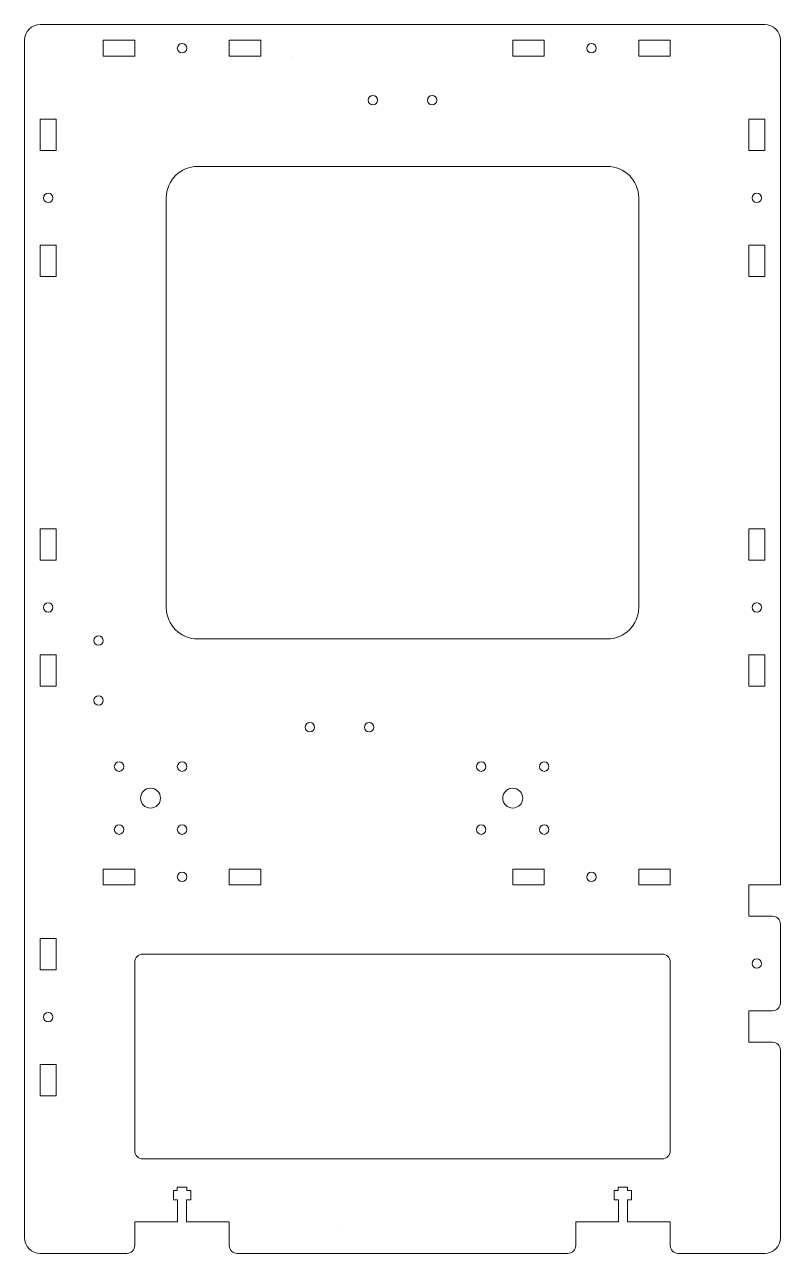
# Model space of a CAD drawing. Header units: millimetres. Extents: x -8 to 232, y -383 to 8.
import ezdxf

# ---------------------------------------------------------------- set-up
doc = ezdxf.new("R2010")
doc.units = ezdxf.units.MM
doc.layers.get('0').update_dxf_attribs({"linetype": 'CONTINUOUS', "lineweight": 0, "true_color": 0x000000})

# ---------------------------------------------------------------- blocks, each defined once
blk = doc.blocks.new('m8 holes')
for centre, radius in [((-10, 10), 1.5), ((10, 10), 1.5), ((0, 0), 3.17), ((-10, -10), 1.5), ((10, -10), 1.5)]:
    blk.add_circle(centre, radius)
blk = doc.blocks.new('slot')
for p, q in [((5, 5), (15, 5)), ((5, 5), (5, 0)), ((15, 0), (15, 5)), ((45, 5), (45, 0)), ((45, 5), (55, 5)), ((55, 0), (55, 5)), ((5, 0), (15, 0)), ((45, 0), (55, 0))]:
    blk.add_line(p, q)
blk.add_circle((30, 2.5), 1.5)
blk = doc.blocks.new('tgrips')
for p, q in [((33.58, 0), (33.58, -7)), ((36.4, -7), (36.4, 0)), ((32.25, -7), (32.25, -10)), ((33.58, -7), (32.25, -7)), ((37.75, -7), (36.4, -7)), ((37.75, -7), (37.75, -10)), ((32.25, -10), (33.5, -10)), ((33.5, -10), (33.5, -11)), ((33.5, -11), (36.5, -11)), ((36.5, -10), (37.75, -10)), ((36.5, -11), (36.5, -10))]:
    blk.add_line(p, q)

msp = doc.modelspace()

# ---------------------------------------------------------------- linework, layer by layer
for p, q in [((227.5, 7.5), (-2.5, 7.5)), ((-7.5, 2.5), (-7.5, -377.5)), ((232.5, 2.5), (232.5, -265.5)), ((77.5, -2.5), (77.5, -2.5)), ((177.5, -37.5), (47.5, -37.5)), ((37.5, -47.5), (37.5, -177.5)), ((187.5, -47.5), (187.5, -177.5)), ((177.5, -187.5), (47.5, -187.5)), ((222.5, -275.5), (222.5, -265.5)), ((227.5, -265.5), (222.5, -265.5)), ((232.5, -265.5), (227.5, -265.5)), ((222.5, -275.5), (227.5, -275.5)), ((230, -275.5), (227.5, -275.5)), ((232.5, -278), (232.5, -302.99)), ((30, -287.5), (195, -287.5)), ((27.5, -290), (27.5, -350)), ((197.5, -350), (197.5, -290)), ((227.5, -305.5), (222.5, -305.5)), ((222.5, -315.5), (222.5, -305.5)), ((227.5, -305.5), (230.01, -305.49)), ((222.5, -315.5), (227.5, -315.5)), ((227.5, -315.5), (230, -315.5)), ((232.5, -318), (232.5, -377.5)), ((30, -352.5), (195, -352.5)), ((27.5, -380), (27.5, -372.5)), ((27.5, -372.5), (41.09, -372.5)), ((43.91, -372.5), (57.5, -372.5)), ((57.5, -372.5), (57.5, -380)), ((167.5, -380), (167.5, -372.5)), ((167.5, -372.5), (181.09, -372.5)), ((183.91, -372.5), (197.5, -372.5)), ((197.5, -372.5), (197.5, -380)), ((93.13, -374.98), (93.13, -374.98)), ((25, -382.5), (-2.5, -382.5)), ((165, -382.5), (60, -382.5)), ((227.5, -382.5), (200, -382.5))]:
    msp.add_line(p, q)
for centre in [(103.1, -16.5), (121.9, -16.5), (16, -188), (16, -207), (83.1, -215.5), (101.9, -215.5), (225, -290.5)]:
    msp.add_circle(centre, 1.5)
for centre, radius, start, end in [((-2.5, 2.5), 5, 90, 180), ((227.5, 2.5), 5, 0, 90), ((47.5, -47.5), 10, 90, 180), ((177.5, -47.5), 10, 0, 90), ((47.5, -177.5), 10, 180, 270), ((177.5, -177.5), 10, 270, 0), ((230, -278), 2.5, 0, 90), ((30, -290), 2.5, 90, 180), ((195, -290), 2.5, 0, 90), ((230, -302.99), 2.5, 270.3318, 0), ((230, -318), 2.5, 0, 90), ((30, -350), 2.5, 180, 270), ((195, -350), 2.5, 270, 0), ((-2.5, -377.5), 5, 180, 270), ((227.5, -377.5), 5, 270, 0), ((25, -380), 2.5, 270, 0), ((60, -380), 2.5, 180, 270), ((165, -380), 2.5, 270, 0), ((200, -380), 2.5, 180, 270)]:
    msp.add_arc(centre, radius, start, end)

# ---------------------------------------------------------------- block references
for p in [(12.5, -2.5), (142.5, -2.5)]:
    msp.add_blockref('slot', p)
for name, p, rotation in [('slot', (-2.5, -17.5), 270), ('slot', (227.5, -77.5), 90), ('slot', (-2.5, -147.5), 270), ('slot', (227.5, -207.5), 90), ('slot', (-2.5, -277.5), 270), ('tgrips', (77.49, -372.5), 180), ('tgrips', (217.49, -372.5), 180)]:
    msp.add_blockref(name, p, dxfattribs=dict(rotation=rotation))
at = {"yscale": -1, "rotation": 180}
for name, p in [('m8 holes', (32.5, -238)), ('m8 holes', (147.5, -238)), ('slot', (72.5, -265.5)), ('slot', (202.5, -265.5))]:
    msp.add_blockref(name, p, dxfattribs=at)

doc.saveas('drawing.dxf')
